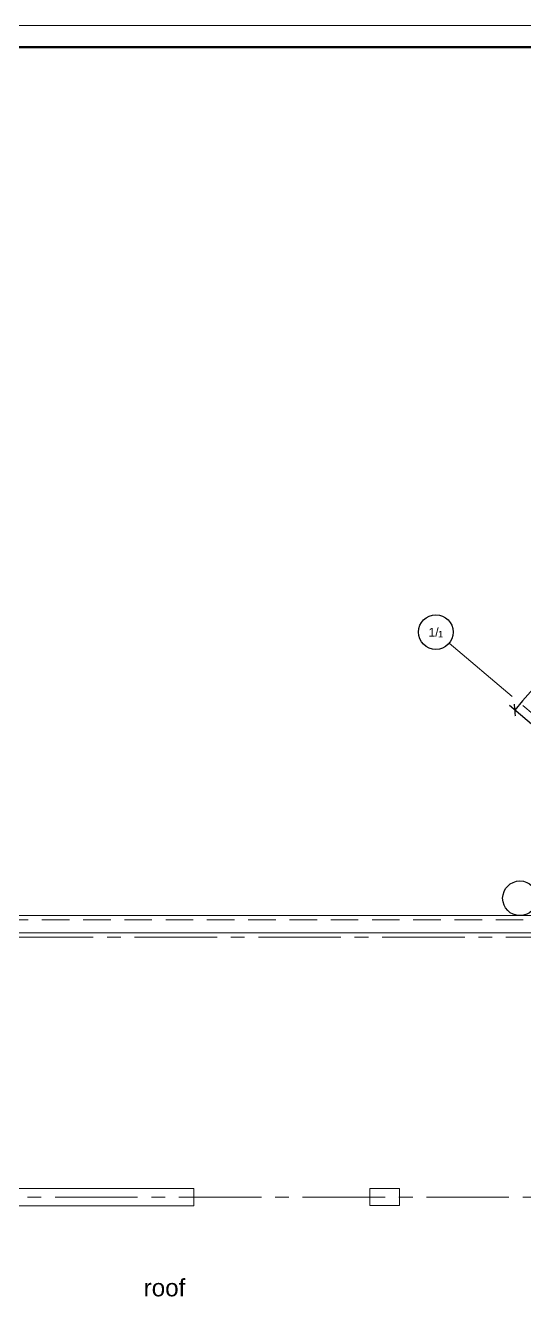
# Model space of a CAD drawing. Header units: millimetres. Extents: x -273 to 3634, y 3015 to 4572.
# Drawn here: x 1236.1 to 1351.4, y 3315.9 to 3609.3 of the extents above; entities that cross this region are included whole.
import ezdxf

# ---------------------------------------------------------------- set-up
doc = ezdxf.new("R2010")
doc.units = ezdxf.units.MM
doc.linetypes.add('CENTER2', pattern=[28.575, 19.05, -3.175, 3.175, -3.175])
doc.linetypes.add('DASHED2', pattern=[9.525, 6.35, -3.175])
doc.layers.add('@', color=250, linetype='Continuous', lineweight=60)
doc.styles.get("Standard").update_dxf_attribs({"font": 'arial.ttf', "height": 2})
doc.dimstyles.new('ISO-25', dxfattribs={"dimtxt": 2, "dimasz": 2, "dimexe": 1.6, "dimexo": 1, "dimgap": 1, "dimtad": 1, "dimdsep": 46, "dimtxsty": 'Standard', "dimblk": 'ARCHTICK', "dimcen": 2, "dimadec": 0, "dimazin": 0, "dimtfac": 1, "dimtmove": 0, "dimatfit": 3, "dimfxl": 1, "dimarcsym": 0})

# ---------------------------------------------------------------- blocks, each defined once
blk = doc.blocks.new('_ArchTick')
at = {"color": 0, "linetype": 'ByBlock', "lineweight": 15, "const_width": 0.15}
blk.add_lwpolyline([(-0.5, -0.5), (0.5, 0.5)], dxfattribs=at)
blk = doc.blocks.new('*D507')
at = {"layer": '@', "color": 0, "lineweight": -2, "transparency": 16777216}
for p, q in [((1424.06, 3492.64), (1419.22, 3504.36)), ((1357.58, 3444.12), (1347.89, 3452.3))]:
    blk.add_line(p, q, dxfattribs=at)
blk.add_arc((1490.36, 3331.99), 184.87, 112.426, 139.8196, dxfattribs=at)
at = {"layer": 'Defpoints', "color": 0, "lineweight": 15, "transparency": 16777216}
for p in [(1393.61, 3489.52), (1424.44, 3491.71), (1425.97, 3488.02), (1358.34, 3443.47), (1382.49, 3423.08)]:
    blk.add_point(p, dxfattribs=at)
at = {"layer": '@', "color": 0, "lineweight": -2, "transparency": 16777216, "xscale": 2, "yscale": 2, "zscale": 2}
for p, rotation in [((1419.83, 3502.88), 22.42595490475092), ((1349.11, 3451.27), 229.8195882930755)]:
    blk.add_blockref('_ArchTick', p, dxfattribs=dict(at, rotation=rotation))
at = {"layer": '@', "color": 0, "lineweight": 15, "transparency": 16777216, "insert": (1378.99, 3482.08), "char_height": 2, "attachment_point": 5, "rotation": 36.5758}
blk.add_mtext('8470', dxfattribs=at)

msp = doc.modelspace()

# ---------------------------------------------------------------- linework, layer by layer
at = {"color": 7, "lineweight": 15}
msp.add_line((906.909, 3609.3), (1747.909, 3609.3), dxfattribs=at)
at = {"layer": '@', "color": 0, "lineweight": 50}
msp.add_line((926.909, 3604.3), (1742.909, 3604.3), dxfattribs=at)
at = {"layer": '@', "color": 0, "linetype": 'CENTER2', "lineweight": 15}
for p, q in [((1333.952, 3466.688), (1361.151, 3443.719)), ((1004.167, 3398.81), (1397.473, 3398.81)), ((1014.389, 3338.81), (1598.536, 3338.81))]:
    msp.add_line(p, q, dxfattribs=at)
at = {"layer": '@', "color": 0, "lineweight": 15}
for p, q in [((1372.916, 3403.81), (1017.38, 3403.81)), ((1389.18, 3399.806), (1021.38, 3399.806)), ((1174.778, 3340.81), (1275.008, 3340.81)), ((1275.008, 3340.81), (1275.008, 3336.81)), ((1315.659, 3340.81), (1315.659, 3336.916)), ((1315.659, 3340.81), (1322.502, 3340.81)), ((1322.502, 3336.916), (1322.502, 3340.81)), ((1174.778, 3336.81), (1275.008, 3336.81)), ((1315.659, 3336.916), (1322.502, 3336.916))]:
    msp.add_line(p, q, dxfattribs=at)
at = {"layer": '@', "color": 0, "linetype": 'DASHED2', "lineweight": 15}
msp.add_line((1389.18, 3402.81), (1018.38, 3402.81), dxfattribs=at)
at = {"layer": '@', "color": 0, "lineweight": 30}
for centre in [(1330.896, 3469.269), (1350.306, 3407.81)]:
    msp.add_circle(centre, 4, dxfattribs=at)

# ---------------------------------------------------------------- texts
at = {"layer": '@', "color": 0, "lineweight": 15}
for s, height, p in [('1/', 2, (1329.195, 3468.228)), ('1', 1.5, (1331.406, 3468.035)), ('roof', 4, (1263.434, 3315.932))]:
    msp.add_text(s, height=height, dxfattribs=at).set_placement(p)

# ---------------------------------------------------------------- dimensions: what is measured, and where the dimension line sits
dim = msp.add_angular_dim_2l(base=(1393.606, 3489.521), line1=((1382.487, 3423.083), (1358.341, 3443.473)), line2=((1424.44, 3491.713), (1425.966, 3488.016)), text='8470', dimstyle='ISO-25', dxfattribs=at)
dim.commit()
dim.dimension.update_dxf_attribs({"geometry": '*D507', "text_midpoint": (1380.196, 3480.453), "dimtype": 162})

doc.saveas('drawing.dxf')
